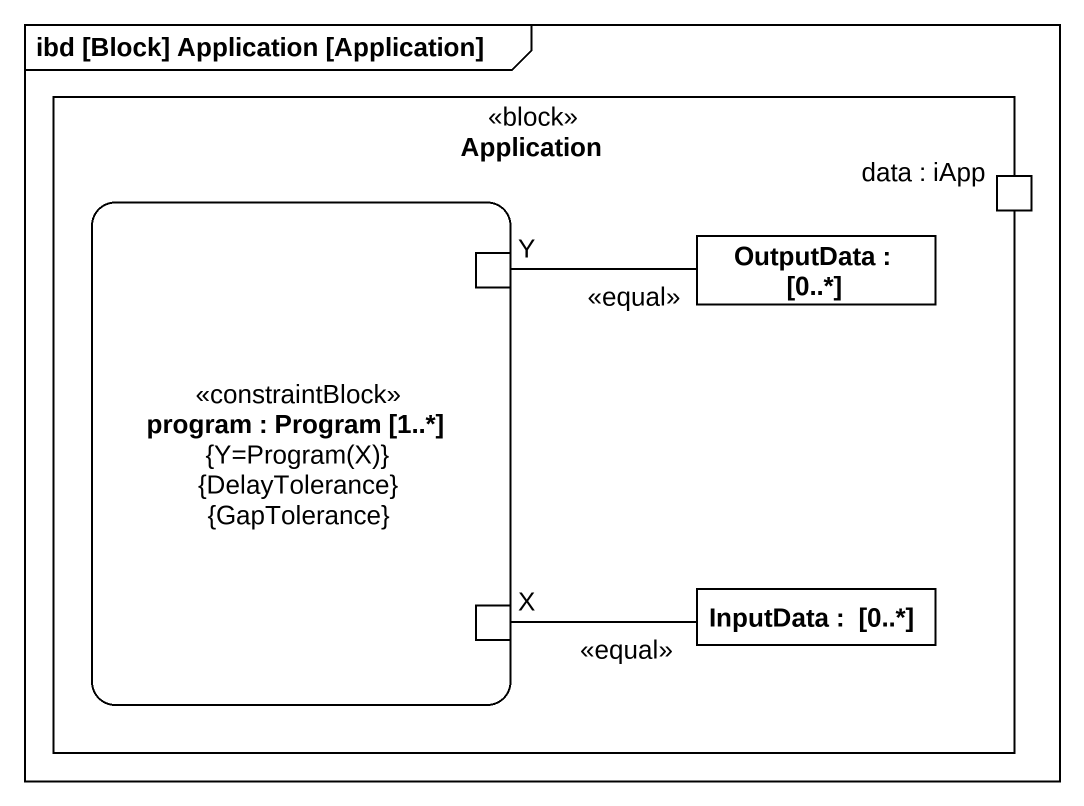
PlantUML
@startuml
mainframe ibd [Block] Application [Application]
rectangle Application <<block>> {
  rectangle "program : Program [1..*]\n{Y=Program(X)}\n{DelayTolerance}\n{GapTolerance}" as program <<constraintBlock>> {
    port Y
    port "X" as X_
  }
  rectangle "OutputData :  [0..*]" as OutputData
  port "data : iApp" as data_iApp
  rectangle "InputData :  [0..*]" as InputData
}
Y -right- OutputData : <<equal>>
X_ -right- InputData : <<equal>>
@enduml
